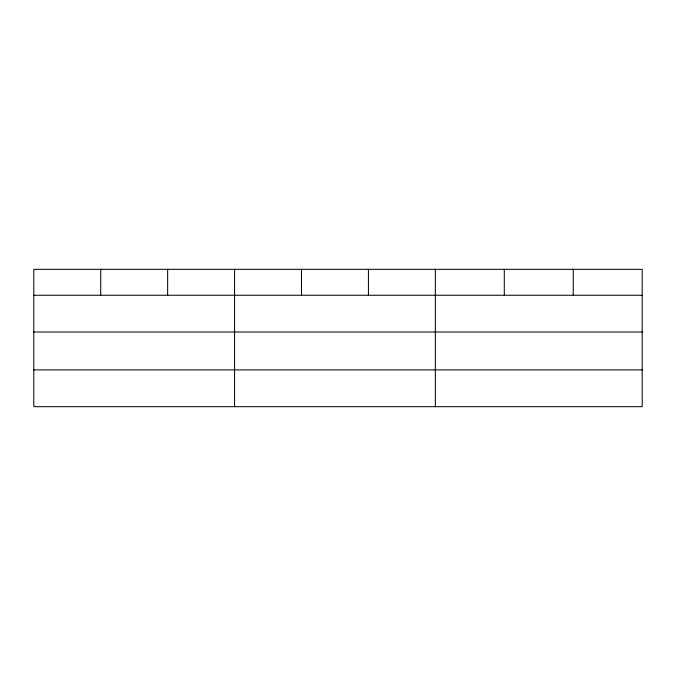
<?xml version="1.0" encoding="UTF-8"?>
<svg xmlns="http://www.w3.org/2000/svg" width="676" height="676" viewBox="0 0 676 676"><rect width="100%" height="100%" fill="white"/><g stroke="black" fill="none" stroke-linecap="round" stroke-linejoin="round"><path stroke-width="1.01" d="M642.2 332.017L642.2 269.318L33.8 269.318L33.8 406.682L642.2 406.682L642.2 332.017L33.8 332.017M33.8 295.251L642.2 295.251M33.8 369.907L642.2 369.907M573.248 269.318L573.248 295.251M504.296 269.318L504.296 295.251M435.344 269.318L435.344 406.682M368.42 269.318L368.42 295.251M301.496 269.318L301.496 295.251M234.572 269.318L234.572 406.682M167.648 269.318L167.648 295.251M100.724 269.318L100.724 295.251"/></g></svg>
